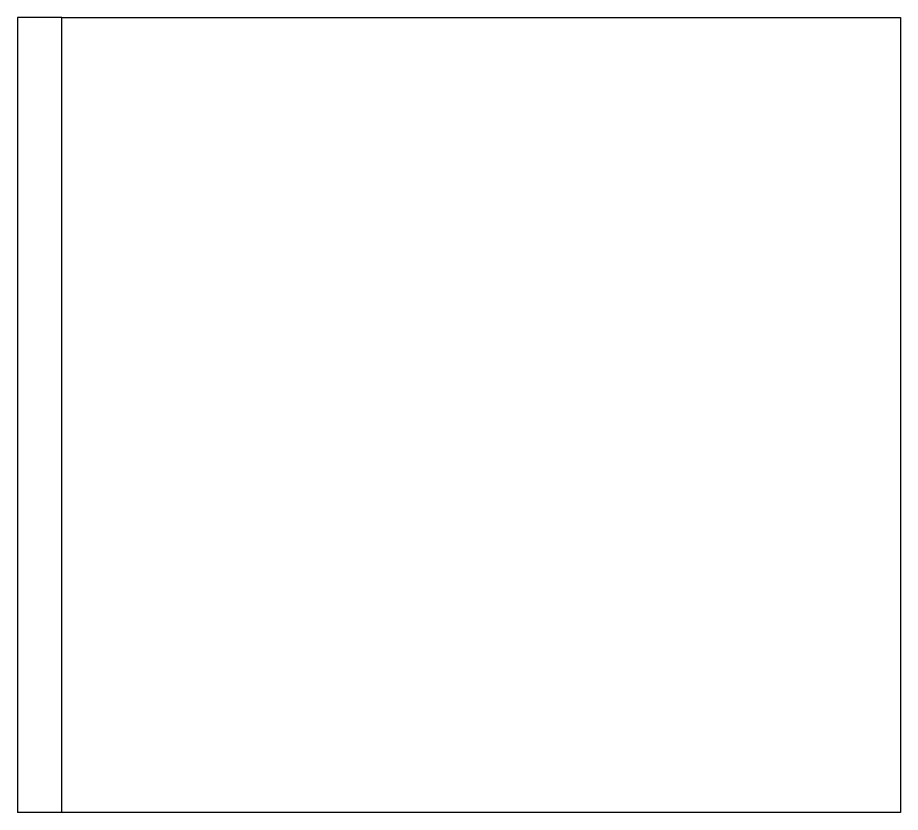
# Model space of a CAD drawing. Header units: millimetres. Extents: x 162 to 1697, y -125 to 545.
# Drawn here: x 161.95 to 201.95, y 133.97 to 169.97 of the extents above; entities that cross this region are included whole.
import ezdxf

# ---------------------------------------------------------------- set-up
doc = ezdxf.new("R2010")
doc.units = ezdxf.units.MM
doc.layers.get('0').update_dxf_attribs({"color": 255})

msp = doc.modelspace()

# ---------------------------------------------------------------- linework, layer by layer
for p, q in [((163.947, 169.968), (161.947, 169.968)), ((161.947, 169.968), (161.947, 133.968)), ((163.947, 133.968), (163.947, 169.968)), ((163.947, 169.968), (201.947, 169.968)), ((201.947, 169.968), (201.947, 133.968)), ((163.947, 133.968), (161.947, 133.968)), ((201.947, 133.968), (163.947, 133.968))]:
    msp.add_line(p, q)

doc.saveas('drawing.dxf')
